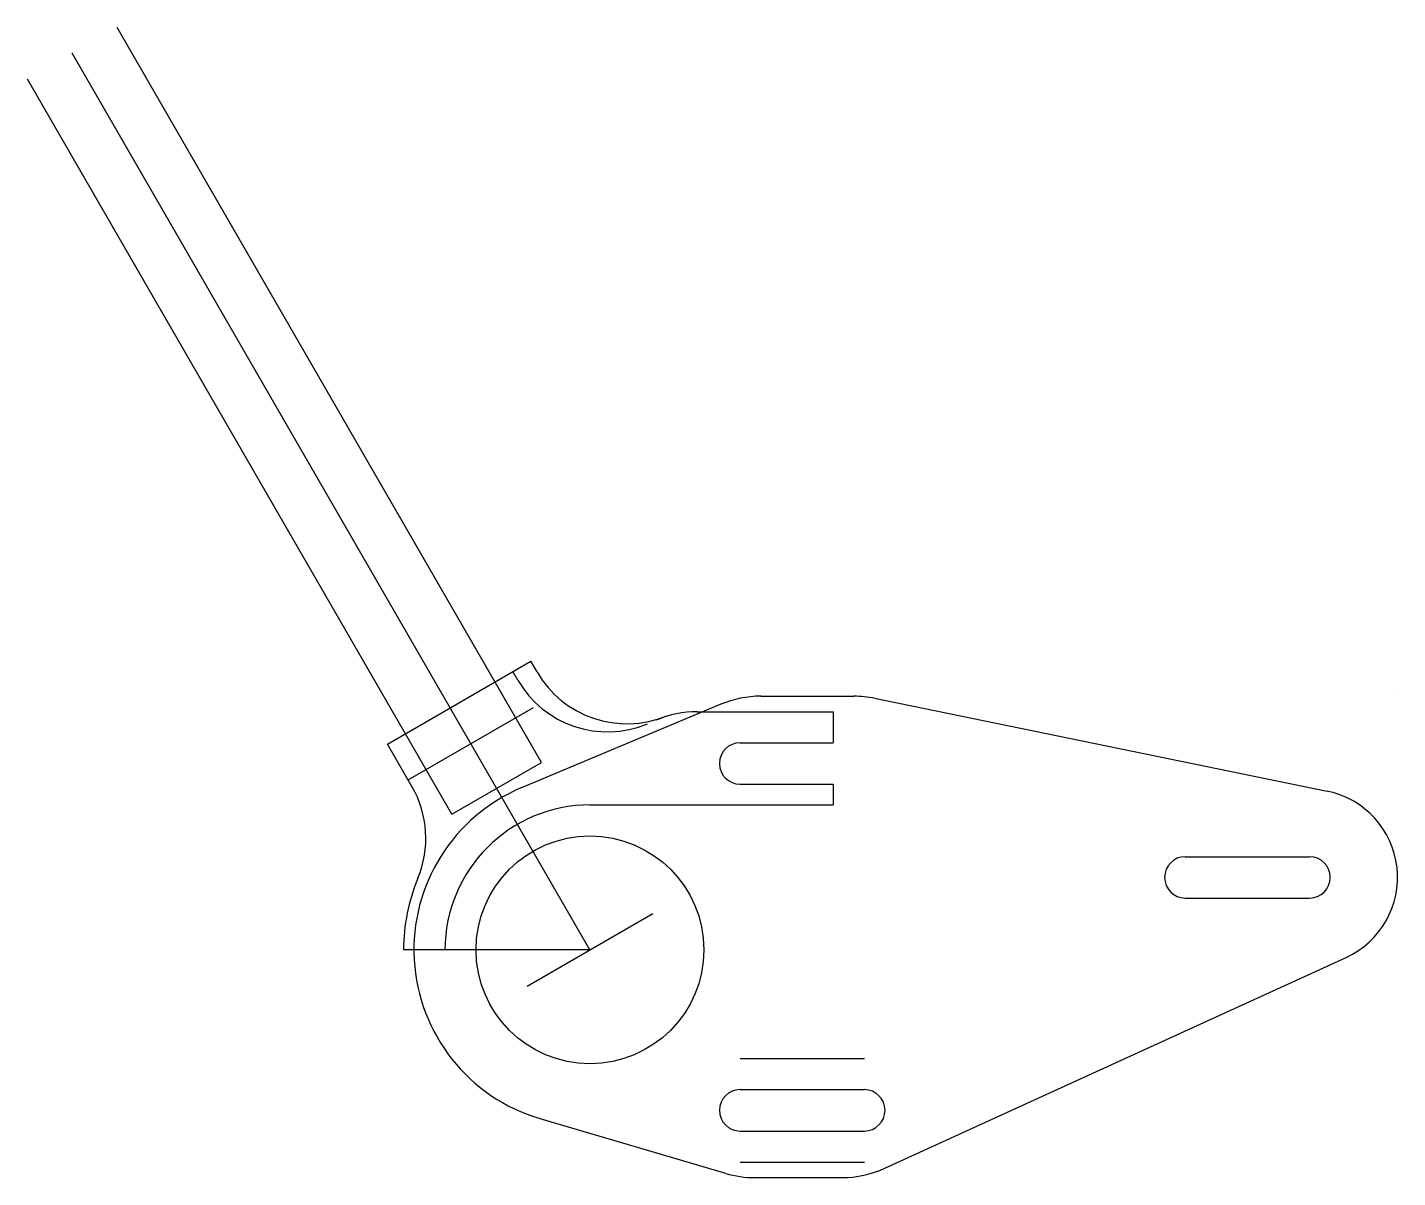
# Model space of a CAD drawing. Header units: millimetres. Extents: x -54 to 78, y -22 to 89.
import ezdxf

# ---------------------------------------------------------------- set-up
doc = ezdxf.new("R2010")
doc.units = ezdxf.units.MM
doc.layers.get('0').update_dxf_attribs({"lineweight": 25, "true_color": 0xffffff})

msp = doc.modelspace()

# ---------------------------------------------------------------- linework, layer by layer
for p, q in [((-4.67, 18.09), (-45.67, 89.1)), ((0, 0), (-50, 86.6)), ((-13.33, 13.09), (-54.33, 84.1)), ((-19.56, 19.88), (-5.71, 27.88)), ((-5.11, 26.84), (-5.71, 27.88)), ((-6.97, 26.06), (-7.44, 26.88)), ((78, 25.18), (78, 25.18)), ((16.51, 24.5), (25.48, 24.5)), ((27.49, 24.3), (71.21, 15.33)), ((-17.56, 16.42), (-5.44, 23.42)), ((12.65, 23.72), (-6.56, 15.68)), ((6.47, 22.22), (7.42, 22.62)), ((10.34, 23), (23.5, 23)), ((23.5, 23), (23.5, 20)), ((-17.19, 15.77), (-19.56, 19.88)), ((14.5, 20), (23.5, 20)), ((-13.33, 13.09), (-4.67, 18.09)), ((14.5, 16), (23.5, 16)), ((23.5, 16), (23.5, 14)), ((0, 14), (23.5, 14)), ((57.5, 9), (69.5, 9)), ((57.5, 5), (69.5, 5)), ((-6.06, -3.5), (6.06, 3.5)), ((0, 0), (-18, 0)), ((28.48, -21.09), (73.03, -0.73)), ((14.5, -10.5), (26.5, -10.5)), ((14.5, -13.5), (26.5, -13.5)), ((13.12, -21.59), (-4.81, -16.31)), ((14.5, -17.5), (26.5, -17.5)), ((14.5, -20.5), (26.5, -20.5)), ((15.94, -22), (24.32, -22))]:
    msp.add_line(p, q)
msp.add_circle((0, 0), 11)
for centre, radius, start, end in [((3.55, 31.84), 10, 210, 292.7164), ((1.69, 31.06), 10, 210, 292.7164), ((16.51, 14.5), 10, 90, 112.7164), ((25.48, 14.5), 10, 78.4048, 90), ((10.34, 13), 10, 90, 112.7164), ((14.5, 18), 2, 90, 270), ((-25.85, 10.77), 10, 337.3832, 30), ((0, 0), 17, 112.7164, 253.5688), ((69.5, 7), 8.5, 294.5639, 78.4048), ((0, 0), 14, 90, 180), ((57.5, 7), 2, 90, 270), ((69.5, 7), 2, 270, 90), ((0, 0), 18, 157.3832, 180), ((14.5, -15.5), 2, 90, 270), ((26.5, -15.5), 2, 270, 90), ((24.32, -12), 10, 270, 294.5639), ((15.94, -12), 10, 253.5688, 270)]:
    msp.add_arc(centre, radius, start, end)

doc.saveas('drawing.dxf')
